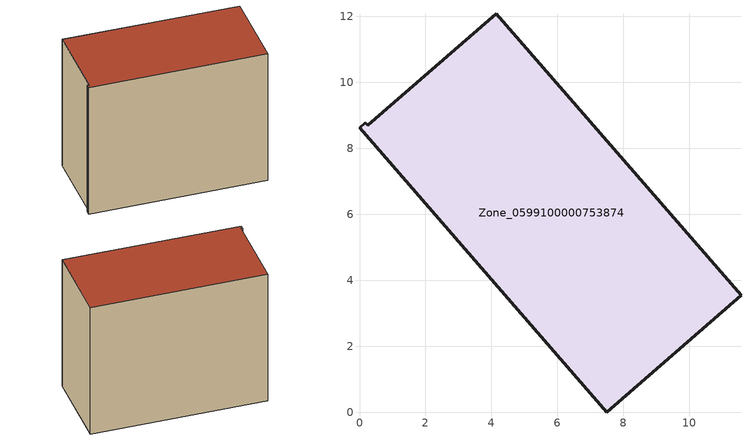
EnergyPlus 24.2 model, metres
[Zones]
Zone_0599100000753874
 floor ground (C_G): 4.14,12.09 11.56,3.54 7.49,0 0,8.62 0.18,8.78 0.25,8.7 z0
 wall outside (C_F): 7.49,0 11.56,3.54 4.14,12.09 0.25,8.7 0.18,8.78 0,8.62 7.49,0 z0:9.27
 roof outside (C_R): 11.56,3.54 4.14,12.09 0.25,8.7 0.18,8.78 0,8.62 7.49,0 z9.27
[BUILDING]
Pand.0599100000753874: North Axis=0; Terrain=City; Loads Convergence Tolerance Value=0.04; Temperature Convergence Tolerance Value=0.4; Solar Distribution=FullExterior; Maximum Number of Warmup Days=25; Minimum Number of Warmup Days=1
[Site:Location]
Rotterdam.The.Hague.AP_ZH_NLD Design_Conditions: Latitude=51.96; Longitude=4.45; Time Zone=1; Elevation=-4.5
[SITE:GROUNDTEMPERATURE:BUILDINGSURFACE]
18, 18, 18, 18, 18, 18, 18, 18, 18, 18, 18, 18
[MATERIAL] Thermal Absorptance=0.9; Solar Absorptance=0.7; Visible Absorptance=0.7
Name | Roughness | Thickness | Conductivity | Density | Specific Heat
G.TI.2006-2014 | MediumSmooth | 0.15 | 0.06 | 540 | 1210
F.TI.2006-2014 | Rough | 0.3 | 0.12 | 1920 | 840
R.TI.2006-2014 | MediumRough | 0.2 | 0.08 | 1500 | 1000
[CONSTRUCTION]
C_G: G.TI.2006-2014
C_F: F.TI.2006-2014
C_R: R.TI.2006-2014
[ZONE]
Zone_0599100000753874: Type=1; Multiplier=1; Ceiling Height=Autocalculate; Volume=Autocalculate; Floor Area=autocalculate; Part of Total Floor Area=Yes
[ZONEINFILTRATION:DESIGNFLOWRATE]
Infil_Zone_0599100000753874: Zone or ZoneList or Space or SpaceList=Zone_0599100000753874; Schedule=AlwaysOn; Design Flow Rate Calculation Method=Flow/Area; Flow Rate per Floor Area=0.0015; Constant Term Coefficient=1; Temperature Term Coefficient=0; Velocity Term Coefficient=0; Velocity Squared Term Coefficient=0
[HVACTEMPLATE:ZONE:IDEALLOADSAIRSYSTEM]
Zone_0599100000753874: Maximum Heating Supply Air Temperature=50; Minimum Cooling Supply Air Temperature=13; Maximum Heating Supply Air Humidity Ratio=0.0156; Minimum Cooling Supply Air Humidity Ratio=0.0077; Heating Limit=NoLimit; Cooling Limit=NoLimit; Dehumidification Control Type=ConstantSensibleHeatRatio; Cooling Sensible Heat Ratio=0.7; Dehumidification Setpoint=60; Humidification Control Type=None; Humidification Setpoint=30; Outdoor Air Method=None; Outdoor Air Flow Rate per Person=0.00944; Outdoor Air Flow Rate per Zone Floor Area=0; Outdoor Air Flow Rate per Zone=0; Demand Controlled Ventilation Type=None; Outdoor Air Economizer Type=NoEconomizer; Heat Recovery Type=None; Sensible Heat Recovery Effectiveness=0.7; Latent Heat Recovery Effectiveness=0.65
[ZONECONTROL:THERMOSTAT]
ThermostatControl_Zone_0599100000753874: Zone or ZoneList=Zone_0599100000753874; Control Type Schedule=DualSetpointControlType; Control 1=Thermostat_Zone_0599100000753874; Temperature Difference Between Cutout And Setpoint=0
[THERMOSTATSETPOINT:DUALSETPOINT]
Thermostat_Zone_0599100000753874: Heating Setpoint Temperature Schedule=HeatingSetpoint_Zone_0599100000753874; Cooling Setpoint Temperature Schedule=CoolingSetpoint_Zone_0599100000753874
[SCHEDULE:COMPACT]
HeatingSetpoint_Zone_0599100000753874: Through: 12/31, For: AllDays, Until: 24:00, 21
CoolingSetpoint_Zone_0599100000753874: Through: 12/31, For: AllDays, Until: 24:00, 24
DualSetpointControlType: Through: 12/31, For: AllDays, Until: 24:00, 4
AlwaysOn: Through: 12/31, For: AllDays, Until: 24:00, 1
